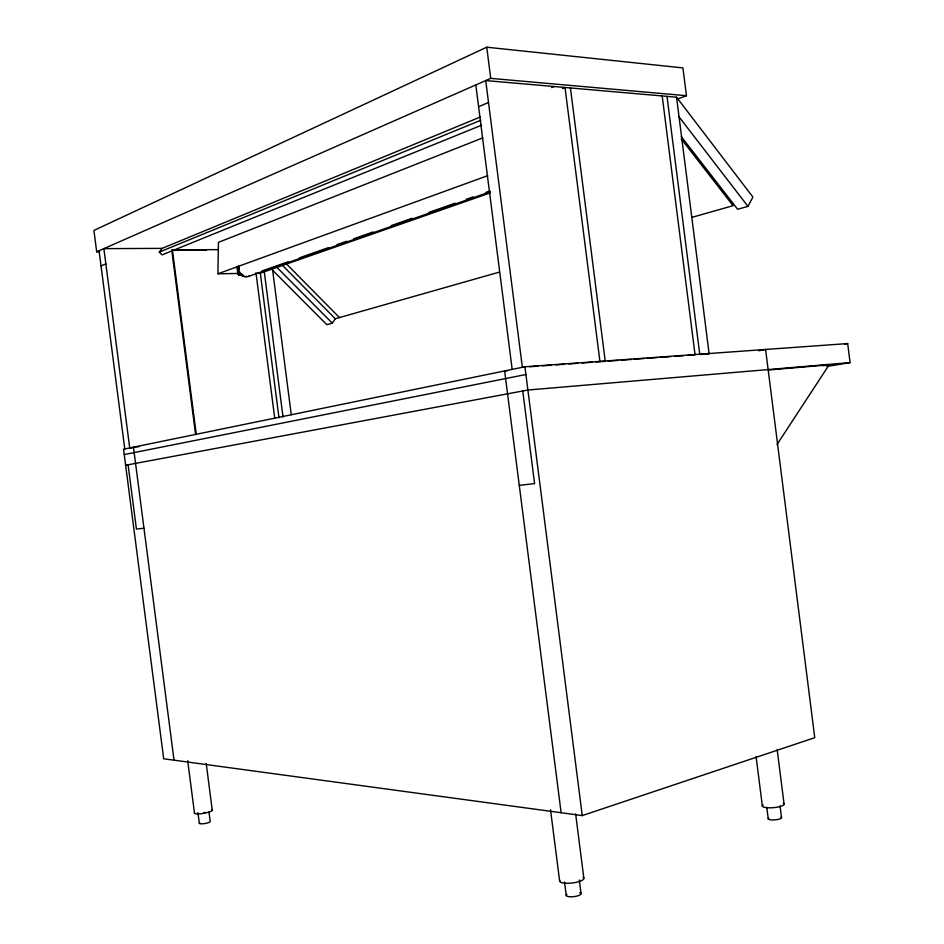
<?xml version="1.0" encoding="UTF-8"?>
<svg xmlns="http://www.w3.org/2000/svg" width="944" height="944" viewBox="0 0 944 944"><rect width="100%" height="100%" fill="white"/><g stroke="black" fill="none" stroke-linecap="round" stroke-linejoin="round"><path stroke-width="1.42" d="M238.537 273.453L217.922 273.795L218.453 242.372L482.75 137.883M681.32 136.632L737.618 209.285L747.955 206.382L752.923 197.095L676.553 97.208L485.712 80.57L522.351 367.299L525.265 367.086M777.03 444.494L829.139 364.821L768.64 369.989M272.45 270.078L326.848 324.712L332.3 323.178L335.297 318.753L499.435 272.096M481.475 125.257L162.108 254.88L159.241 252.119L162.097 248.378L480.177 117.068M676.777 99.285L686.453 95.71L682.925 67.909L486.75 47.2L93.916 230.407L96.689 251.8L99.639 251.788M239.198 275.023L241.157 274.114M96.689 251.8L490.727 78.364L686.453 95.71M101.043 265.913L105.846 263.895M478.596 106.707L488.52 102.518M551.603 87.568L554.116 86.529M159.241 252.119L480.885 120.207M562.482 88.524L565.019 87.485L599.959 361.705M217.922 273.795L487.659 175.69M236.897 266.55L237.841 273.854L239.87 273.135M237.841 273.854L238.856 275.141L240.885 274.421M261.925 270.987L288.333 261.724M299.46 257.818L328.642 247.576M336.984 244.649L346.719 241.239M353.67 238.797L373.128 231.976M391.205 225.628L412.056 218.312M428.729 212.459L455.15 203.196M466.265 199.29L473.215 196.848M485.723 192.458L489.901 190.995M248.248 276.498L490.16 191.785M490.384 192.836L260.627 273.087L257.688 273.135M826.85 366.484L850.084 362.602L847.677 343.569L524.923 366.768L123.546 449.214L163.69 758.775L582.259 815.592L814.755 737.677L765.596 349.469L758.646 350.743M692.011 217.356L733.063 205.686L681.226 138.851M124.242 454.56L525.914 374.52M125.623 465.25L527.897 390.025L850.084 362.602M844.774 344.088L847.677 343.569M823.475 365.776L829.139 364.821M143.96 528.215L136.42 529.077L128.089 464.79M519.271 485.358L534.587 483.611L522.752 390.993M139.039 446.642L133.458 447.185L174.026 760.18M134.024 447.539L129.717 447.952L103.875 248.638L162.097 248.378M507.494 370.721L504.639 370.933L561.125 812.713M529.631 366.768L538.351 366.142M542.717 365.824L551.449 365.198M555.815 364.88L564.547 364.254M568.913 363.936L577.645 363.31M582.011 362.992L591.959 362.284M595.959 361.989L605.246 361.316L570.424 87.957M608.137 361.115L618.285 360.384M621.176 360.171L631.324 359.44M634.215 359.227L644.363 358.496M647.254 358.295L657.402 357.564M660.293 357.351L670.441 356.62M674.783 356.313L683.48 355.687M687.822 355.369L695.067 354.85L662.192 95.958M238.856 275.141L241.782 275.082M217.816 249.629L172.398 249.853L196.293 434.582M174.074 250.349L206.276 250.184M276.734 267.187L332.3 323.178M286.705 264.143L339.439 317.573M281.642 264.509L335.297 318.753M679.043 116.844L747.955 206.382M171.714 249.9L195.55 434.216M206.205 763.448L212.235 810.035M208.978 812.005L210.205 821.433A5.522 1.097 -9.6 0 1 203.88 823.664A5.522 1.097 -9.6 0 1 199.821 822.779M197.957 812.619L199.349 823.416M187.691 760.663L194.499 813.244M99.073 250.75L124.773 448.966M486.75 47.2L490.727 78.364M524.923 366.768L582.259 815.592M575.628 813.846L583.829 878.026M579.321 880.009L581.044 893.52M475.811 84.936L512.167 369.387M564.524 881.991L566.247 895.514M550.517 809.775L559.662 881.271M272.521 269.276L291.271 414.746M264.285 271.754L283.011 417.024M260.261 272.651L278.976 417.803M255.966 272.722L274.728 418.18M777.195 749.796L784.051 803.899M780.039 805.822L781.514 817.516M676.553 97.208L709.121 353.835L699.775 354.507L667.007 96.371M766.764 807.273L768.251 818.955M756.085 756.616L762.386 806.27M211.704 809.681A9.027 1.723 -9.6 0 1 204.223 813.244A9.027 1.723 -9.6 0 1 194.594 812.772M783.319 803.309A10.962 2.572 -4.8 0 1 773.171 807.686A10.962 2.572 -4.8 0 1 763.189 804.89M583.097 877.247A12.213 3.339 -6.7 0 1 572.89 882.9A12.213 3.339 -6.7 0 1 559.804 880.374M579.687 892.635A7.481 2.124 -6.7 0 1 578.955 895.455A7.481 2.124 -6.7 0 1 569.433 896.741A7.481 2.124 -6.7 0 1 566.907 894.357M781.066 817.138A6.702 1.628 -4.7 0 1 774.859 819.876A6.702 1.628 -4.7 0 1 768.735 818.082M205.296 812.336A5.522 1.05 -9.6 0 1 203.916 812.619M246.667 276.344A7.34 6.065 67.4 0 1 239.8 273.89A7.34 6.065 67.4 0 1 238.325 265.948M243.222 275.235A7.34 6.065 67.5 0 1 241.782 274.114M239.304 269.064A7.34 6.065 67.5 0 1 239.28 267.199M249.782 275.695A8.012 6.62 67.5 0 1 242.183 275.247A8.012 6.62 67.5 0 1 238.702 267.034"/></g></svg>
